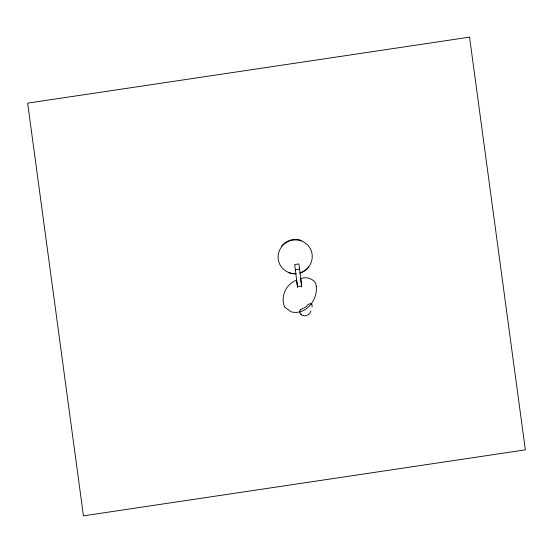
<?xml version="1.0" encoding="UTF-8"?>
<svg xmlns="http://www.w3.org/2000/svg" width="553" height="553" viewBox="0 0 553 553"><rect width="100%" height="100%" fill="white"/><g stroke="black" fill="none" stroke-linecap="round" stroke-linejoin="round"><path stroke-width="0.83" d="M312.023 307.095C313.198 301.917 308.139 303.265 306.286 306.625C304.185 308.615 297.701 309.238 300.03 312.936M310.917 311.097L310.475 311.94M303.321 315.611C304.537 316.357 309.134 315.238 310.247 312.556M301.302 314.692L300.929 314.609L302.989 315.507M300.397 309.556L300.265 309.749M295.433 269.802L299.595 269.18L298.869 263.954L294.708 264.576L297.59 287.601M300.12 313.226L301.081 314.498M299.595 269.18L301.751 286.979M308.781 267.002A17.157 16.77 -26.8 0 1 300.376 272.982M295.993 273.825A17.157 16.77 -26.8 0 1 288.707 272.705M281.553 246.258A17.157 16.77 -26.8 0 1 301.627 240.555M295.959 273.583A17.157 16.77 -26.8 0 1 279.493 250.412A17.157 16.77 -26.8 0 1 308.09 245.511A17.157 16.77 -26.8 0 1 299.629 272.954M316.261 286.302C317.851 300.072 305.892 315.486 291.161 311.857L284.581 307.039A20.924 20.454 -26.8 0 1 296.602 280.115L297.473 286.565L301.634 285.942L300.638 278.588A12.871 12.581 -26.8 0 1 315.673 283.108L316.261 286.302M469.559 37.148L27.65 103.141L83.441 515.852L525.35 449.859L469.559 37.148"/></g></svg>
